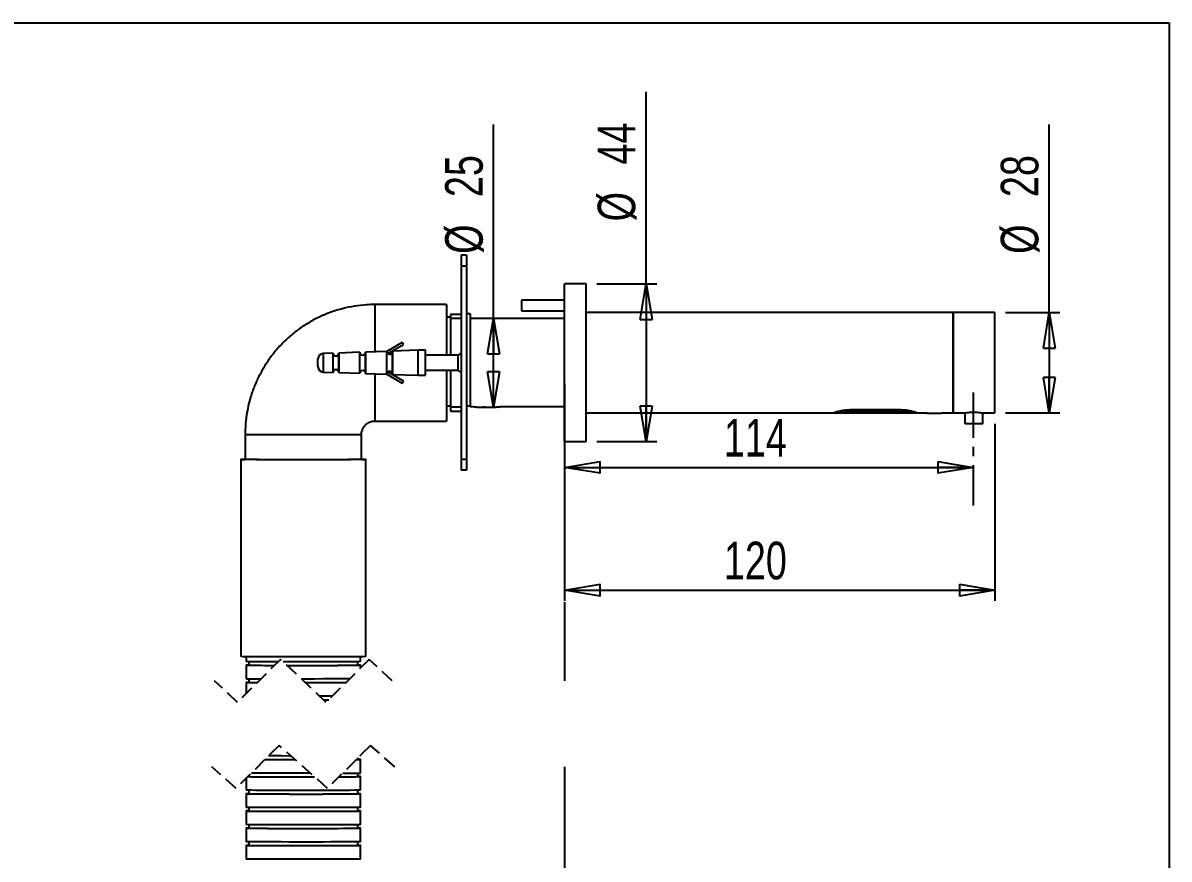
# Model space of a CAD drawing. Extents: x 8 to 886, y 8 to 621.
# Drawn here: x 565.6 to 885.7, y 388 to 621.3 of the extents above; entities that cross this region are included whole.
import ezdxf

# ---------------------------------------------------------------- set-up
doc = ezdxf.new("R2010")
doc.units = 0
doc.header["$LTSCALE"] = 3
doc.linetypes.add('CENTERX2', pattern=[20.32, 12.7, -2.54, 2.54, -2.54])
doc.linetypes.add('HIDDEN', pattern=[1.905, 1.27, -0.635])
doc.layers.get('0').update_dxf_attribs({"linetype": 'CONTINUOUS'})
doc.layers.add('LEVEL0', color=179, linetype='CONTINUOUS')
doc.styles.add('SLDTEXTSTYLE0', font='TXT', dxfattribs={"width": 0.75})
doc.dimstyles.new('SLDDIMSTYLE0', dxfattribs={"dimtxt": 10.5, "dimasz": 9.906, "dimexe": 0, "dimexo": 0.0625, "dimgap": 2.625, "dimtad": 1, "dimdec": 0, "dimrnd": 1e-09, "dimzin": 12, "dimtxsty": 'SLDTEXTSTYLE0', "dimblk1": 'CLOSED', "dimblk2": 'CLOSED', "dimsah": 1, "dimcen": 0.09, "dimazin": 3, "dimtfac": 1, "dimtdec": 0, "dimtofl": 0, "dimtmove": 0, "dimatfit": 3, "dimtolj": 1, "dimtzin": 12})

# ---------------------------------------------------------------- blocks, each defined once
blk = doc.blocks.new('SW_BROKEN_VIEW_0')
at = {"color": 0, "linetype": 'CENTERX2'}
for p, q in [((325.54, 214.38), (325.54, 131.49)), ((325.54, 107.49), (325.54, -263.81))]:
    blk.add_line(p, q, dxfattribs=at)
blk = doc.blocks.new('_CLOSED')
at = {"color": 0, "linetype": 'BYBLOCK'}
for p, q in [((-1, 0.166667), (0, 0)), ((-1, 0.166667), (-1, -0.166667)), ((0, 0), (-1, -0.166667)), ((0, 0), (-1, 0))]:
    blk.add_line(p, q, dxfattribs=at)
blk = doc.blocks.new('_D')
at = {"layer": 'LEVEL0', "color": 7}
blk.add_line((716.86, 497.31), (831.03, 497.31), dxfattribs=at)
at = {"layer": 'LEVEL0', "color": 7, "xscale": 9.906, "yscale": 9.906, "rotation": 180}
blk.add_blockref('_CLOSED', (716.86, 497.31), dxfattribs=at)
at = {"layer": 'LEVEL0', "color": 7, "xscale": 9.906, "yscale": 9.906}
blk.add_blockref('_CLOSED', (831.03, 497.31), dxfattribs=at)
at = {"layer": 'LEVEL0', "color": 7, "insert": (761.38, 510.85), "char_height": 10.5, "attachment_point": 1, "style": 'SLDTEXTSTYLE0'}
blk.add_mtext('114', dxfattribs=at)
blk = doc.blocks.new('_D_1')
at = {"layer": 'LEVEL0', "color": 7}
for p, q in [((837.06, 509.51), (837.06, 460.04)), ((716.86, 501.51), (716.86, 460.04)), ((716.86, 463.04), (837.06, 463.04))]:
    blk.add_line(p, q, dxfattribs=at)
at = {"layer": 'LEVEL0', "color": 7, "xscale": 9.906, "yscale": 9.906, "rotation": 180}
blk.add_blockref('_CLOSED', (716.86, 463.04), dxfattribs=at)
at = {"layer": 'LEVEL0', "color": 7, "xscale": 9.906, "yscale": 9.906}
blk.add_blockref('_CLOSED', (837.06, 463.04), dxfattribs=at)
at = {"layer": 'LEVEL0', "color": 7, "insert": (761.38, 476.58), "char_height": 10.5, "attachment_point": 1, "style": 'SLDTEXTSTYLE0'}
blk.add_mtext('120', dxfattribs=at)
blk = doc.blocks.new('_D_2')
at = {"layer": 'LEVEL0', "color": 7}
for p, q in [((739.64, 548.51), (739.64, 602.09)), ((725.86, 548.51), (742.64, 548.51)), ((739.64, 548.51), (739.64, 504.51)), ((725.86, 504.51), (742.64, 504.51))]:
    blk.add_line(p, q, dxfattribs=at)
at = {"layer": 'LEVEL0', "color": 7, "xscale": 9.906, "yscale": 9.906}
for p, rotation in [((739.64, 548.51), 90), ((739.64, 504.51), 270)]:
    blk.add_blockref('_CLOSED', p, dxfattribs=dict(at, rotation=rotation))
at = {"layer": 'LEVEL0', "color": 7, "char_height": 10.5, "attachment_point": 1, "rotation": 90, "style": 'SLDTEXTSTYLE0'}
for s, insert in [('44', (726.11, 581.82)), ('%%c', (726.11, 565.98))]:
    blk.add_mtext(s, dxfattribs=dict(at, insert=insert))
blk = doc.blocks.new('_D_3')
at = {"layer": 'LEVEL0', "color": 7}
for p, q in [((852.24, 540.51), (852.24, 593.02)), ((840.06, 540.51), (855.24, 540.51)), ((852.24, 540.51), (852.24, 512.51)), ((840.06, 512.51), (855.24, 512.51))]:
    blk.add_line(p, q, dxfattribs=at)
at = {"layer": 'LEVEL0', "color": 7, "xscale": 9.906, "yscale": 9.906}
for p, rotation in [((852.24, 540.51), 90), ((852.24, 512.51), 270)]:
    blk.add_blockref('_CLOSED', p, dxfattribs=dict(at, rotation=rotation))
at = {"layer": 'LEVEL0', "color": 7, "char_height": 10.5, "attachment_point": 1, "rotation": 90, "style": 'SLDTEXTSTYLE0'}
for s, insert in [('28', (838.7, 572.75)), ('%%c', (838.7, 556.91))]:
    blk.add_mtext(s, dxfattribs=dict(at, insert=insert))
blk = doc.blocks.new('_D_4')
at = {"layer": 'LEVEL0', "color": 7}
for p, q in [((697.03, 538.91), (697.03, 593.02)), ((697.03, 514.11), (697.03, 538.91)), ((694.49, 514.11), (694.03, 514.11))]:
    blk.add_line(p, q, dxfattribs=at)
at = {"layer": 'LEVEL0', "color": 7, "xscale": 9.906, "yscale": 9.906}
for p, rotation in [((697.03, 538.91), 90), ((697.03, 514.11), 270)]:
    blk.add_blockref('_CLOSED', p, dxfattribs=dict(at, rotation=rotation))
at = {"layer": 'LEVEL0', "color": 7, "char_height": 10.5, "attachment_point": 1, "rotation": 90, "style": 'SLDTEXTSTYLE0'}
for s, insert in [('25', (683.5, 572.75)), ('%%c', (683.5, 556.91))]:
    blk.add_mtext(s, dxfattribs=dict(at, insert=insert))

msp = doc.modelspace()

# ---------------------------------------------------------------- linework, layer by layer
at = {"color": 7, "linetype": 'CONTINUOUS'}
for p, q in [((689.49, 556.51), (687.99, 556.51)), ((687.99, 556.51), (687.99, 553.51)), ((689.49, 556.51), (689.49, 553.51)), ((689.49, 553.51), (687.99, 553.51)), ((687.99, 553.51), (687.99, 499.51)), ((689.49, 553.51), (689.49, 499.51)), ((722.86, 548.51), (716.86, 548.51)), ((716.86, 504.51), (716.86, 548.51)), ((722.86, 504.51), (722.86, 548.51)), ((683.9, 542.76), (663.9, 542.76)), ((683.9, 542.76), (683.9, 528.61)), ((716.86, 543.97), (704.86, 543.97)), ((704.86, 543.97), (704.86, 540.97)), ((684.99, 539.21), (683.9, 539.21)), ((687.99, 540.01), (684.99, 540.01)), ((684.99, 540.01), (684.99, 538.92)), ((684.99, 538.92), (687.99, 538.92)), ((684.99, 538.92), (684.99, 528.61)), ((690.49, 540.21), (689.49, 540.21)), ((690.49, 540.21), (690.49, 514.51)), ((716.86, 538.91), (690.49, 538.91)), ((704.86, 540.97), (716.86, 540.97)), ((825.36, 540.51), (722.86, 540.51)), ((837.06, 540.51), (825.36, 540.51)), ((825.36, 526.51), (825.36, 540.51)), ((825.36, 540.51), (825.36, 512.51)), ((837.06, 526.51), (837.06, 540.51)), ((671.52, 532.2), (667.19, 529.7)), ((667.52, 529.08), (671.87, 531.59)), ((671.87, 531.59), (671.52, 532.2)), ((652.19, 529.18), (649.44, 529.08)), ((652.19, 526.51), (652.19, 529.18)), ((659.69, 529.44), (653.79, 529.23)), ((653.79, 529.23), (653.79, 523.78)), ((653.79, 523.81), (653.79, 529.2)), ((659.69, 526.51), (659.69, 529.44)), ((667.19, 529.7), (661.29, 529.49)), ((661.29, 529.49), (661.29, 523.52)), ((661.29, 523.55), (661.29, 529.47)), ((667.19, 526.51), (667.19, 529.7)), ((675.99, 530.01), (668.79, 529.76)), ((668.79, 529.76), (668.79, 523.26)), ((668.79, 523.29), (668.79, 529.73)), ((677.99, 530.01), (675.99, 530.01)), ((675.99, 523.01), (675.99, 530.01)), ((677.99, 523.01), (677.99, 530.01)), ((687.16, 528.61), (677.99, 528.61)), ((687.99, 529.3), (687.16, 528.61)), ((687.16, 524.41), (687.16, 528.61)), ((647.99, 525.43), (647.99, 527.58)), ((652.19, 523.84), (652.19, 526.51)), ((659.69, 523.58), (659.69, 526.51)), ((667.19, 523.31), (667.19, 526.51)), ((825.36, 512.51), (825.36, 526.51)), ((837.06, 512.51), (837.06, 526.51)), ((649.44, 523.93), (652.19, 523.84)), ((653.79, 523.78), (659.69, 523.58)), ((661.29, 523.52), (667.19, 523.31)), ((667.19, 523.31), (671.52, 520.81)), ((671.87, 521.42), (667.52, 523.93)), ((668.79, 523.26), (675.99, 523.01)), ((675.99, 523.01), (677.99, 523.01)), ((677.99, 524.41), (687.16, 524.41)), ((683.9, 524.41), (683.9, 510.26)), ((684.99, 524.41), (684.99, 514.1)), ((687.16, 524.41), (687.99, 523.72)), ((671.52, 520.81), (671.87, 521.42)), ((683.9, 514.51), (684.99, 514.51)), ((687.99, 514.1), (684.99, 514.1)), ((684.99, 514.1), (684.99, 513.01)), ((684.99, 513.01), (687.99, 513.01)), ((689.49, 514.51), (690.49, 514.51)), ((690.49, 514.35), (690.49, 514.51)), ((692.49, 514.11), (697.51, 514.11)), ((699.59, 514.29), (716.86, 514.29)), ((722.86, 512.51), (726.86, 512.51)), ((726.86, 512.51), (730.8, 512.51)), ((730.8, 512.51), (730.86, 512.51)), ((730.86, 512.51), (791.71, 512.51)), ((792.05, 512.56), (815.27, 512.56)), ((796.66, 513.43), (810.66, 513.43)), ((796.66, 513.05), (796.66, 513.25)), ((815.61, 512.51), (818.16, 512.51)), ((818.16, 512.51), (818.16, 512.41)), ((818.16, 512.41), (822.16, 512.41)), ((822.16, 512.41), (822.16, 512.51)), ((822.16, 512.51), (825.36, 512.51)), ((825.36, 512.51), (828.66, 512.51)), ((828.66, 512.51), (828.66, 509.51)), ((833.66, 509.51), (833.66, 512.51)), ((833.66, 512.51), (837.06, 512.51)), ((663.9, 510.26), (683.9, 510.26)), ((833.66, 509.51), (828.66, 509.51)), ((627.65, 506.51), (627.65, 499.51)), ((660.15, 499.51), (660.15, 506.51)), ((716.86, 504.51), (722.86, 504.51)), ((626.4, 499.51), (626.4, 444.51)), ((661.4, 444.51), (661.4, 499.51)), ((689.49, 499.51), (687.99, 499.51)), ((687.99, 499.51), (687.99, 496.51)), ((689.49, 499.51), (689.49, 496.51)), ((689.49, 496.51), (687.99, 496.51)), ((627.9, 444.49), (627.9, 443.11)), ((627.9, 442.11), (627.9, 438.31)), ((628.66, 443.1), (628.66, 442.11)), ((659.14, 442.11), (659.14, 443.1)), ((659.9, 443.11), (659.9, 444.49)), ((659.9, 441.36), (659.9, 442.11)), ((627.9, 437.31), (627.9, 434.13)), ((628.66, 438.3), (628.66, 437.31)), ((649.52, 432.47), (651, 432.47)), ((649.52, 432.47), (651.01, 432.47)), ((659.14, 415.82), (659.14, 416.22)), ((659.9, 416.82), (659.9, 416.98)), ((659.9, 412.02), (659.9, 415.82)), ((627.9, 410.51), (627.9, 407.22)), ((628.66, 411.04), (628.43, 411.04)), ((628.66, 411.27), (628.66, 411.02)), ((659.14, 411.02), (659.14, 412.01)), ((659.9, 407.22), (659.9, 411.02)), ((628.66, 407.21), (628.66, 406.22)), ((659.14, 406.22), (659.14, 407.21)), ((627.9, 406.22), (627.9, 402.42)), ((659.9, 402.42), (659.9, 406.22)), ((627.9, 401.42), (627.9, 397.62)), ((628.66, 402.41), (628.66, 401.42)), ((659.14, 401.42), (659.14, 402.41)), ((659.9, 397.62), (659.9, 401.42)), ((628.66, 397.61), (628.66, 396.62)), ((659.14, 396.62), (659.14, 397.61)), ((627.9, 396.62), (627.9, 392.82)), ((659.9, 392.82), (659.9, 396.62)), ((627.9, 391.82), (627.9, 388.02)), ((628.66, 392.81), (628.66, 391.82)), ((659.14, 391.82), (659.14, 392.81)), ((659.9, 388.02), (659.9, 391.82))]:
    msp.add_line(p, q, dxfattribs=at)
at = {"color": 8, "linetype": 'CONTINUOUS'}
for p, q in [((663.9, 542.76), (663.9, 529.59)), ((649.44, 529.08), (649.44, 523.93)), ((663.9, 523.43), (663.9, 510.26)), ((796.66, 513.25), (796.66, 513.43)), ((796.66, 513.25), (810.66, 513.25)), ((810.66, 513.05), (796.66, 513.05)), ((810.66, 513.25), (810.66, 513.43)), ((810.66, 513.25), (810.66, 513.05))]:
    msp.add_line(p, q, dxfattribs=at)
at = {"color": 7, "linetype": 'HIDDEN'}
for p, q in [((637.52, 443.75), (625.52, 431.75)), ((650.28, 431.75), (637.52, 443.75)), ((662.28, 443.75), (650.28, 431.75)), ((668.67, 437.75), (662.28, 443.75)), ((625.52, 431.75), (619.13, 437.75)), ((637.14, 419.75), (625.14, 407.75)), ((650.66, 407.75), (637.14, 419.75)), ((662.66, 419.75), (650.66, 407.75)), ((669.43, 413.75), (662.66, 419.75)), ((625.14, 407.75), (618.38, 413.75))]:
    msp.add_line(p, q, dxfattribs=at)
at = {"color": 8, "linetype": 'CONTINUOUS', "flags": 128}
msp.add_lwpolyline([(627.65, 506.51), (627.7, 506.5), (628.06, 506.5), (628.77, 506.49), (629.83, 506.48), (631.2, 506.48), (632.85, 506.47), (634.75, 506.46), (636.85, 506.46), (639.11, 506.46), (641.48, 506.46), (643.9, 506.46), (646.32, 506.46), (648.69, 506.46), (650.95, 506.46), (653.05, 506.46), (654.95, 506.47), (656.6, 506.48), (657.97, 506.48), (659.03, 506.49), (659.74, 506.5), (660.1, 506.5), (660.15, 506.51)], dxfattribs=at)
at = {"color": 7, "linetype": 'CONTINUOUS', "flags": 128}
for points in [[(660.15, 499.53), (660.69, 499.52), (661.22, 499.52), (661.4, 499.51), (661.22, 499.5), (660.69, 499.49), (659.82, 499.48), (658.62, 499.48), (657.13, 499.47), (655.36, 499.47), (653.36, 499.46), (651.17, 499.46), (648.83, 499.45), (646.39, 499.45), (643.9, 499.45), (641.41, 499.45), (638.97, 499.45), (636.63, 499.46), (634.44, 499.46), (632.44, 499.47), (630.67, 499.47), (629.18, 499.48), (627.98, 499.48), (627.11, 499.49), (626.58, 499.5), (626.4, 499.51), (626.58, 499.52), (627.11, 499.52), (627.65, 499.53)], [(659.9, 499.51), (659.86, 499.5), (659.5, 499.5), (658.79, 499.49), (657.76, 499.48), (656.41, 499.48), (654.78, 499.47), (652.91, 499.47), (650.84, 499.46), (648.62, 499.46), (646.28, 499.46), (643.9, 499.46), (641.52, 499.46), (639.18, 499.46), (636.96, 499.46), (634.89, 499.47), (633.02, 499.47), (631.39, 499.48), (630.04, 499.48), (629.01, 499.49), (628.3, 499.5), (627.94, 499.5), (627.9, 499.51)], [(661.4, 444.51), (661.22, 444.5), (660.69, 444.49), (659.82, 444.48), (658.62, 444.48), (657.13, 444.47), (655.36, 444.47), (653.36, 444.46), (651.17, 444.46), (648.83, 444.45), (646.39, 444.45), (643.9, 444.45), (641.41, 444.45), (638.97, 444.45), (636.63, 444.46), (634.44, 444.46), (632.44, 444.47), (630.67, 444.47), (629.18, 444.48), (627.98, 444.48), (627.11, 444.49), (626.58, 444.5), (626.4, 444.51)], [(636.84, 443.07), (635.62, 443.07), (633.67, 443.07), (631.95, 443.08), (630.5, 443.09), (629.34, 443.09), (628.52, 443.1), (628.03, 443.11), (627.9, 443.11)], [(628.66, 442.13), (628.13, 442.12), (627.9, 442.11), (628.03, 442.11), (628.52, 442.1), (629.34, 442.09), (630.5, 442.09), (631.95, 442.08), (633.67, 442.07), (635.62, 442.07), (635.84, 442.07)], [(659.9, 443.11), (659.9, 443.11), (659.67, 443.11), (659.09, 443.1), (658.17, 443.09), (656.93, 443.08), (655.4, 443.08), (653.62, 443.07), (651.61, 443.07), (649.44, 443.07), (647.14, 443.06), (644.77, 443.06), (642.37, 443.06), (640.02, 443.06), (638.24, 443.07)], [(639.3, 442.07), (640.15, 442.07), (642.45, 442.07)], [(639.31, 442.06), (640.02, 442.06), (642.37, 442.06)], [(642.37, 442.06), (644.77, 442.06), (647.14, 442.06), (649.44, 442.07), (651.61, 442.07), (653.62, 442.07), (655.4, 442.08), (656.93, 442.08), (658.17, 442.09), (659.09, 442.1), (659.67, 442.11), (659.9, 442.11), (659.77, 442.12), (659.28, 442.13), (659.14, 442.13)], [(642.45, 442.07), (644.78, 442.06), (647.09, 442.07), (649.33, 442.07), (651.44, 442.07), (653.37, 442.08), (655.09, 442.08), (656.53, 442.09), (657.69, 442.09), (658.52, 442.1), (659, 442.11), (659.14, 442.11)], [(628.66, 437.33), (628.13, 437.32), (627.9, 437.31), (628.03, 437.31), (628.52, 437.3), (629.34, 437.29), (630.5, 437.29), (631.05, 437.28)], [(656.82, 438.28), (655.4, 438.28), (653.62, 438.27), (651.61, 438.27), (649.44, 438.27), (647.14, 438.26), (644.77, 438.26), (643.35, 438.26)], [(644.41, 437.26), (644.78, 437.26), (647.09, 437.27), (649.33, 437.27), (651.44, 437.27), (653.37, 437.28), (655.09, 437.28), (655.82, 437.28)], [(644.42, 437.26), (644.77, 437.26), (647.14, 437.26), (649.44, 437.27), (651.61, 437.27), (653.62, 437.27), (655.4, 437.28), (655.82, 437.28)], [(652.01, 433.47), (651.61, 433.47), (649.44, 433.47), (648.46, 433.46)], [(640.49, 416.77), (640.02, 416.77), (637.75, 416.78), (635.62, 416.78), (634.17, 416.78)], [(659.9, 416.82), (659.9, 416.82), (659.73, 416.82)], [(633.18, 415.79), (633.98, 415.79), (635.87, 415.78), (637.94, 415.78), (640.15, 415.78), (641.61, 415.77)], [(633.18, 415.78), (633.67, 415.78), (635.62, 415.78), (637.75, 415.78), (640.02, 415.77), (641.62, 415.77)], [(658.72, 415.8), (659.09, 415.81), (659.67, 415.81), (659.9, 415.82), (659.77, 415.83), (659.28, 415.84), (659.14, 415.84)], [(658.73, 415.81), (659, 415.82), (659.14, 415.82)], [(628.4, 411.01), (628.52, 411.01), (629.34, 411), (630.5, 410.99), (631.95, 410.99), (633.67, 410.98), (635.62, 410.98), (637.75, 410.98), (640.02, 410.97), (642.37, 410.97)], [(628.66, 411.02), (628.73, 411.02), (629.13, 411.01), (629.88, 411), (630.95, 411), (632.33, 410.99), (633.98, 410.99), (635.87, 410.98), (637.94, 410.98), (640.15, 410.98), (642.45, 410.97)], [(645.9, 411.97), (644.77, 411.97), (642.37, 411.97), (640.02, 411.97), (637.75, 411.98), (635.62, 411.98), (633.67, 411.98), (631.95, 411.99), (630.5, 411.99), (629.39, 412)], [(642.37, 410.97), (644.77, 410.97), (647.03, 410.97)], [(642.45, 410.97), (644.78, 410.97), (647.02, 410.97)], [(653.9, 410.98), (655.4, 410.99), (656.93, 410.99), (658.17, 411), (659.09, 411.01), (659.67, 411.01), (659.9, 411.02), (659.77, 411.03), (659.28, 411.04), (659.14, 411.04)], [(659.9, 407.22), (659.9, 407.22), (659.67, 407.21), (659.09, 407.21), (658.17, 407.2), (656.93, 407.19), (655.4, 407.19), (653.62, 407.18), (651.61, 407.18), (649.44, 407.17), (647.14, 407.17), (644.77, 407.17), (642.37, 407.17), (640.02, 407.17), (637.75, 407.18), (635.62, 407.18), (633.67, 407.18), (631.95, 407.19), (630.5, 407.19), (629.34, 407.2), (628.52, 407.21), (628.03, 407.22), (627.9, 407.22)], [(628.66, 406.24), (628.13, 406.23), (627.9, 406.22), (628.03, 406.22), (628.52, 406.21), (629.34, 406.2), (630.5, 406.19), (631.95, 406.19), (633.67, 406.18), (635.62, 406.18), (637.75, 406.18), (640.02, 406.17), (642.37, 406.17)], [(628.66, 406.22), (628.73, 406.22), (629.13, 406.21), (629.88, 406.2), (630.95, 406.2), (632.33, 406.19), (633.98, 406.19), (635.87, 406.18), (637.94, 406.18), (640.15, 406.18), (642.45, 406.17)], [(642.37, 406.17), (644.77, 406.17), (647.14, 406.17), (649.44, 406.17), (651.61, 406.18), (653.62, 406.18), (655.4, 406.19), (656.93, 406.19), (658.17, 406.2), (659.09, 406.21), (659.67, 406.21), (659.9, 406.22), (659.77, 406.23), (659.28, 406.24), (659.14, 406.24)], [(642.45, 406.17), (644.78, 406.17), (647.09, 406.17), (649.33, 406.18), (651.44, 406.18), (653.37, 406.18), (655.09, 406.19), (656.53, 406.2), (657.69, 406.2), (658.52, 406.21), (659, 406.22), (659.14, 406.22)], [(659.9, 402.42), (659.9, 402.42), (659.67, 402.41), (659.09, 402.41), (658.17, 402.4), (656.93, 402.39), (655.4, 402.39), (653.62, 402.38), (651.61, 402.38), (649.44, 402.37), (647.14, 402.37), (644.77, 402.37), (642.37, 402.37), (640.02, 402.37), (637.75, 402.38), (635.62, 402.38), (633.67, 402.38), (631.95, 402.39), (630.5, 402.39), (629.34, 402.4), (628.52, 402.41), (628.03, 402.42), (627.9, 402.42)], [(628.66, 401.44), (628.13, 401.43), (627.9, 401.42), (628.03, 401.42), (628.52, 401.41), (629.34, 401.4), (630.5, 401.39), (631.95, 401.39), (633.67, 401.38), (635.62, 401.38), (637.75, 401.38), (640.02, 401.37), (642.37, 401.37)], [(628.66, 401.42), (628.73, 401.42), (629.13, 401.41), (629.88, 401.4), (630.95, 401.4), (632.33, 401.39), (633.98, 401.39), (635.87, 401.38), (637.94, 401.38), (640.15, 401.38), (642.45, 401.37)], [(642.37, 401.37), (644.77, 401.37), (647.14, 401.37), (649.44, 401.37), (651.61, 401.38), (653.62, 401.38), (655.4, 401.39), (656.93, 401.39), (658.17, 401.4), (659.09, 401.41), (659.67, 401.41), (659.9, 401.42), (659.77, 401.43), (659.28, 401.44), (659.14, 401.44)], [(642.45, 401.37), (644.78, 401.37), (647.09, 401.37), (649.33, 401.38), (651.44, 401.38), (653.37, 401.38), (655.09, 401.39), (656.53, 401.4), (657.69, 401.4), (658.52, 401.41), (659, 401.42), (659.14, 401.42)], [(659.9, 397.62), (659.9, 397.62), (659.67, 397.61), (659.09, 397.61), (658.17, 397.6), (656.93, 397.59), (655.4, 397.59), (653.62, 397.58), (651.61, 397.58), (649.44, 397.57), (647.14, 397.57), (644.77, 397.57), (642.37, 397.57), (640.02, 397.57), (637.75, 397.58), (635.62, 397.58), (633.67, 397.58), (631.95, 397.59), (630.5, 397.59), (629.34, 397.6), (628.52, 397.61), (628.03, 397.62), (627.9, 397.62)], [(628.66, 396.64), (628.13, 396.63), (627.9, 396.62), (628.03, 396.62), (628.52, 396.61), (629.34, 396.6), (630.5, 396.59), (631.95, 396.59), (633.67, 396.58), (635.62, 396.58), (637.75, 396.58), (640.02, 396.57), (642.37, 396.57)], [(628.66, 396.62), (628.73, 396.62), (629.13, 396.61), (629.88, 396.6), (630.95, 396.6), (632.33, 396.59), (633.98, 396.59), (635.87, 396.58), (637.94, 396.58), (640.15, 396.58), (642.45, 396.57)], [(642.37, 396.57), (644.77, 396.57), (647.14, 396.57), (649.44, 396.57), (651.61, 396.58), (653.62, 396.58), (655.4, 396.59), (656.93, 396.59), (658.17, 396.6), (659.09, 396.61), (659.67, 396.61), (659.9, 396.62), (659.77, 396.63), (659.28, 396.64), (659.14, 396.64)], [(642.45, 396.57), (644.78, 396.57), (647.09, 396.57), (649.33, 396.58), (651.44, 396.58), (653.37, 396.58), (655.09, 396.59), (656.53, 396.6), (657.69, 396.6), (658.52, 396.61), (659, 396.62), (659.14, 396.62)], [(659.9, 392.82), (659.9, 392.82), (659.67, 392.81), (659.09, 392.81), (658.17, 392.8), (656.93, 392.79), (655.4, 392.79), (653.62, 392.78), (651.61, 392.78), (649.44, 392.77), (647.14, 392.77), (644.77, 392.77), (642.37, 392.77), (640.02, 392.77), (637.75, 392.78), (635.62, 392.78), (633.67, 392.78), (631.95, 392.79), (630.5, 392.79), (629.34, 392.8), (628.52, 392.81), (628.03, 392.82), (627.9, 392.82)], [(628.66, 391.84), (628.13, 391.83), (627.9, 391.82), (628.03, 391.82), (628.52, 391.81), (629.34, 391.8), (630.5, 391.79), (631.95, 391.79), (633.67, 391.78), (635.62, 391.78), (637.75, 391.78), (640.02, 391.77), (642.37, 391.77)], [(628.66, 391.82), (628.73, 391.82), (629.13, 391.81), (629.88, 391.8), (630.95, 391.8), (632.33, 391.79), (633.98, 391.79), (635.87, 391.78), (637.94, 391.78), (640.15, 391.78), (642.45, 391.77)], [(642.37, 391.77), (644.77, 391.77), (647.14, 391.77), (649.44, 391.77), (651.61, 391.78), (653.62, 391.78), (655.4, 391.79), (656.93, 391.79), (658.17, 391.8), (659.09, 391.81), (659.67, 391.81), (659.9, 391.82), (659.77, 391.83), (659.28, 391.84), (659.14, 391.84)], [(642.45, 391.77), (644.78, 391.77), (647.09, 391.77), (649.33, 391.78), (651.44, 391.78), (653.37, 391.78), (655.09, 391.79), (656.53, 391.8), (657.69, 391.8), (658.52, 391.81), (659, 391.82), (659.14, 391.82)], [(659.9, 388.02), (659.9, 388.02), (659.67, 388.01), (659.09, 388.01), (658.17, 388), (656.93, 387.99), (655.4, 387.99), (653.62, 387.98), (651.61, 387.98), (649.44, 387.97), (647.14, 387.97), (644.77, 387.97), (642.37, 387.97), (640.02, 387.97), (637.75, 387.98), (635.62, 387.98), (633.67, 387.98), (631.95, 387.99), (630.5, 387.99), (629.34, 388), (628.52, 388.01), (628.03, 388.02), (627.9, 388.02)]]:
    msp.add_lwpolyline(points, dxfattribs=at)
at = {"color": 7, "linetype": 'CONTINUOUS'}
for centre, radius, start, end in [((649.49, 527.58), 1.5, 91.9996, 180.0006), ((652.99, 529.2), 0.8, 181.999, 358.001), ((660.49, 529.47), 0.8, 182.0001, 357.9999), ((667.99, 529.73), 0.8, 181.9973, 233.9273), ((667.99, 529.73), 0.8, 233.9228, 358.0012), ((649.49, 525.43), 1.5, 179.9994, 268.0004), ((652.99, 523.81), 0.8, 2.0001, 177.9999), ((660.49, 523.55), 0.8, 1.999, 178.001), ((667.99, 523.29), 0.8, 126.0727, 178.0027), ((667.99, 523.29), 0.8, 1.9988, 126.0772), ((634.93, 905.72), 463.65, 269.2245, 270.1123), ((631.76, 653.26), 214.98, 268.9705, 270.0766), ((631.03, 543.77), 106.49, 268.7264, 270.0173), ((654.6, 684.75), 273.77, 269.8543, 270.9508), ((655.31, 692.81), 280.83, 269.9163, 270.9362)]:
    msp.add_arc(centre, radius, start, end, dxfattribs=at)
for points, knots in [([(663.9, 542.76), (663.1, 542.74), (661.18, 542.7), (658.14, 542.35), (654.82, 541.66), (651.58, 540.66), (648.45, 539.36), (645.46, 537.78), (642.62, 535.92), (639.97, 533.81), (637.53, 531.46), (635.32, 528.89), (633.36, 526.13), (631.66, 523.19), (630.24, 520.12), (629.12, 516.92), (628.3, 513.63), (627.8, 510.34), (627.66, 507.95), (627.65, 506.7), (627.65, 506.51)], [0, 0, 0, 0, 0.042023, 0.10146, 0.160908, 0.220356, 0.279804, 0.339252, 0.3987, 0.458148, 0.517596, 0.577043, 0.636491, 0.695939, 0.755387, 0.814835, 0.874282, 0.93373, 0.990056, 1, 1, 1, 1]), ([(690.49, 514.35), (690.75, 514.34), (691.22, 514.31), (691.83, 514.23), (692.24, 514.16), (692.43, 514.12), (692.49, 514.11)], [0, 0, 0, 0, 0.387839, 0.705403, 0.919491, 1, 1, 1, 1]), ([(697.51, 514.11), (697.51, 514.11), (697.44, 514.1), (697.87, 514.17), (698.09, 514.2), (698.72, 514.26), (699.19, 514.28), (699.5, 514.29), (699.59, 514.29)], [0, 0, 0, 0, 0.006489, 0.097214, 0.287759, 0.559854, 0.881738, 1, 1, 1, 1]), ([(791.71, 512.53), (791.74, 512.54), (791.97, 512.62), (792.55, 512.81), (793.6, 513.1), (795.02, 513.37), (796.09, 513.41), (796.66, 513.43)], [0, 0, 0, 0, 0.0185482, 0.1449693, 0.3640555, 0.6621108, 1, 1, 1, 1]), ([(796.66, 513.05), (796.46, 513.05), (795.76, 513.05), (794.69, 512.98), (793.3, 512.79), (792.83, 512.73), (791.88, 512.53), (792.04, 512.56), (792.05, 512.57)], [0, 0, 0, 0, 0.125006, 0.446127, 0.716618, 0.904497, 0.993314, 1, 1, 1, 1]), ([(793.35, 513.01), (793.72, 513.06), (794.62, 513.18), (795.73, 513.24), (796.46, 513.25), (796.66, 513.25)], [0, 0, 0, 0, 0.341342, 0.815421, 1, 1, 1, 1]), ([(810.66, 513.43), (811.19, 513.41), (812.2, 513.38), (813.59, 513.12), (814.67, 512.84), (815.31, 512.63), (815.57, 512.54), (815.61, 512.53)], [0, 0, 0, 0, 0.316149, 0.600006, 0.833229, 0.979124, 1, 1, 1, 1]), ([(810.66, 513.25), (811.19, 513.24), (812.19, 513.22), (813.26, 513.12), (813.8, 513.04), (813.87, 513.03)], [0, 0, 0, 0, 0.494205, 0.934385, 1, 1, 1, 1]), ([(828.69, 512.51), (828.68, 512.51), (828.6, 512.5), (829.12, 512.59), (829.37, 512.62), (830.12, 512.7), (830.86, 512.74), (831.68, 512.73), (832.38, 512.69), (833.09, 512.6), (833.29, 512.57), (833.71, 512.5), (833.66, 512.51), (833.65, 512.51)], [0, 0, 0, 0, 0.003262, 0.048391, 0.143305, 0.279076, 0.439821, 0.605081, 0.757671, 0.883615, 0.968023, 0.9989, 1, 1, 1, 1]), ([(660.15, 506.51), (660.15, 506.59), (660.16, 507.03), (660.34, 507.84), (660.87, 508.8), (661.65, 509.58), (662.61, 510.08), (663.39, 510.25), (663.82, 510.26), (663.9, 510.26)], [0, 0, 0, 0, 0.042143, 0.22688, 0.412231, 0.597586, 0.782939, 0.958823, 1, 1, 1, 1])]:
    msp.add_open_spline(points, degree=3, knots=knots, dxfattribs=at)
at = {"color": 8, "linetype": 'CONTINUOUS'}
msp.add_open_spline([(815.27, 512.57), (815.25, 512.57), (815.02, 512.62), (814.44, 512.73), (813.44, 512.89), (812.13, 513.02), (811.17, 513.04), (810.66, 513.05)], degree=3, knots=[0, 0, 0, 0, 0.0147751, 0.1498314, 0.3786347, 0.6714164, 1, 1, 1, 1], dxfattribs=at)
at = {"layer": 'LEVEL0', "color": 7}
for p, q in [((8.09, 621.35), (885.71, 621.35)), ((885.71, 621.35), (885.71, 7.69))]:
    msp.add_line(p, q, dxfattribs=at)
at = {"layer": 'LEVEL0', "color": 7, "linetype": 'CENTERX2', "ltscale": 0.333333}
msp.add_line((831.03, 518.26), (831.03, 486.67), dxfattribs=at)

# ---------------------------------------------------------------- block references
at = {"color": 7, "linetype": 'CONTINUOUS'}
msp.add_blockref('SW_BROKEN_VIEW_0', (391.32, 306.25), dxfattribs=at)

# ---------------------------------------------------------------- dimensions: what is measured, and where the dimension line sits
at = {"layer": 'LEVEL0', "color": 7}
for base, p1, p2, picture, middle in [((739.64, 504.51), (722.86, 548.51), (722.86, 504.51), '_D_2', (739.64, 581.65)), ((697.03, 538.91), (697.49, 514.11), (690.49, 538.91), '_D_4', (697.03, 572.58)), ((852.24, 512.51), (837.06, 540.51), (837.06, 512.51), '_D_3', (852.24, 572.58))]:
    dim = msp.add_linear_dim(base=base, p1=p1, p2=p2, angle=90, text='%%c<>', dimstyle='SLDDIMSTYLE0', dxfattribs=at)
    dim.commit()
    dim.dimension.update_dxf_attribs({"geometry": picture, "text_midpoint": middle, "dimtype": 160})
for base, p1, p2, picture, middle in [((831.03, 497.31), (716.86, 520.64), (831.03, 486.67), '_D', (773.02, 497.31)), ((837.06, 463.04), (716.86, 504.51), (837.06, 512.51), '_D_1', (773.02, 463.04))]:
    dim = msp.add_linear_dim(base=base, p1=p1, p2=p2, dimstyle='SLDDIMSTYLE0', dxfattribs=at)
    dim.commit()
    dim.dimension.update_dxf_attribs({"geometry": picture, "text_midpoint": middle, "dimtype": 160})

doc.saveas('drawing.dxf')
